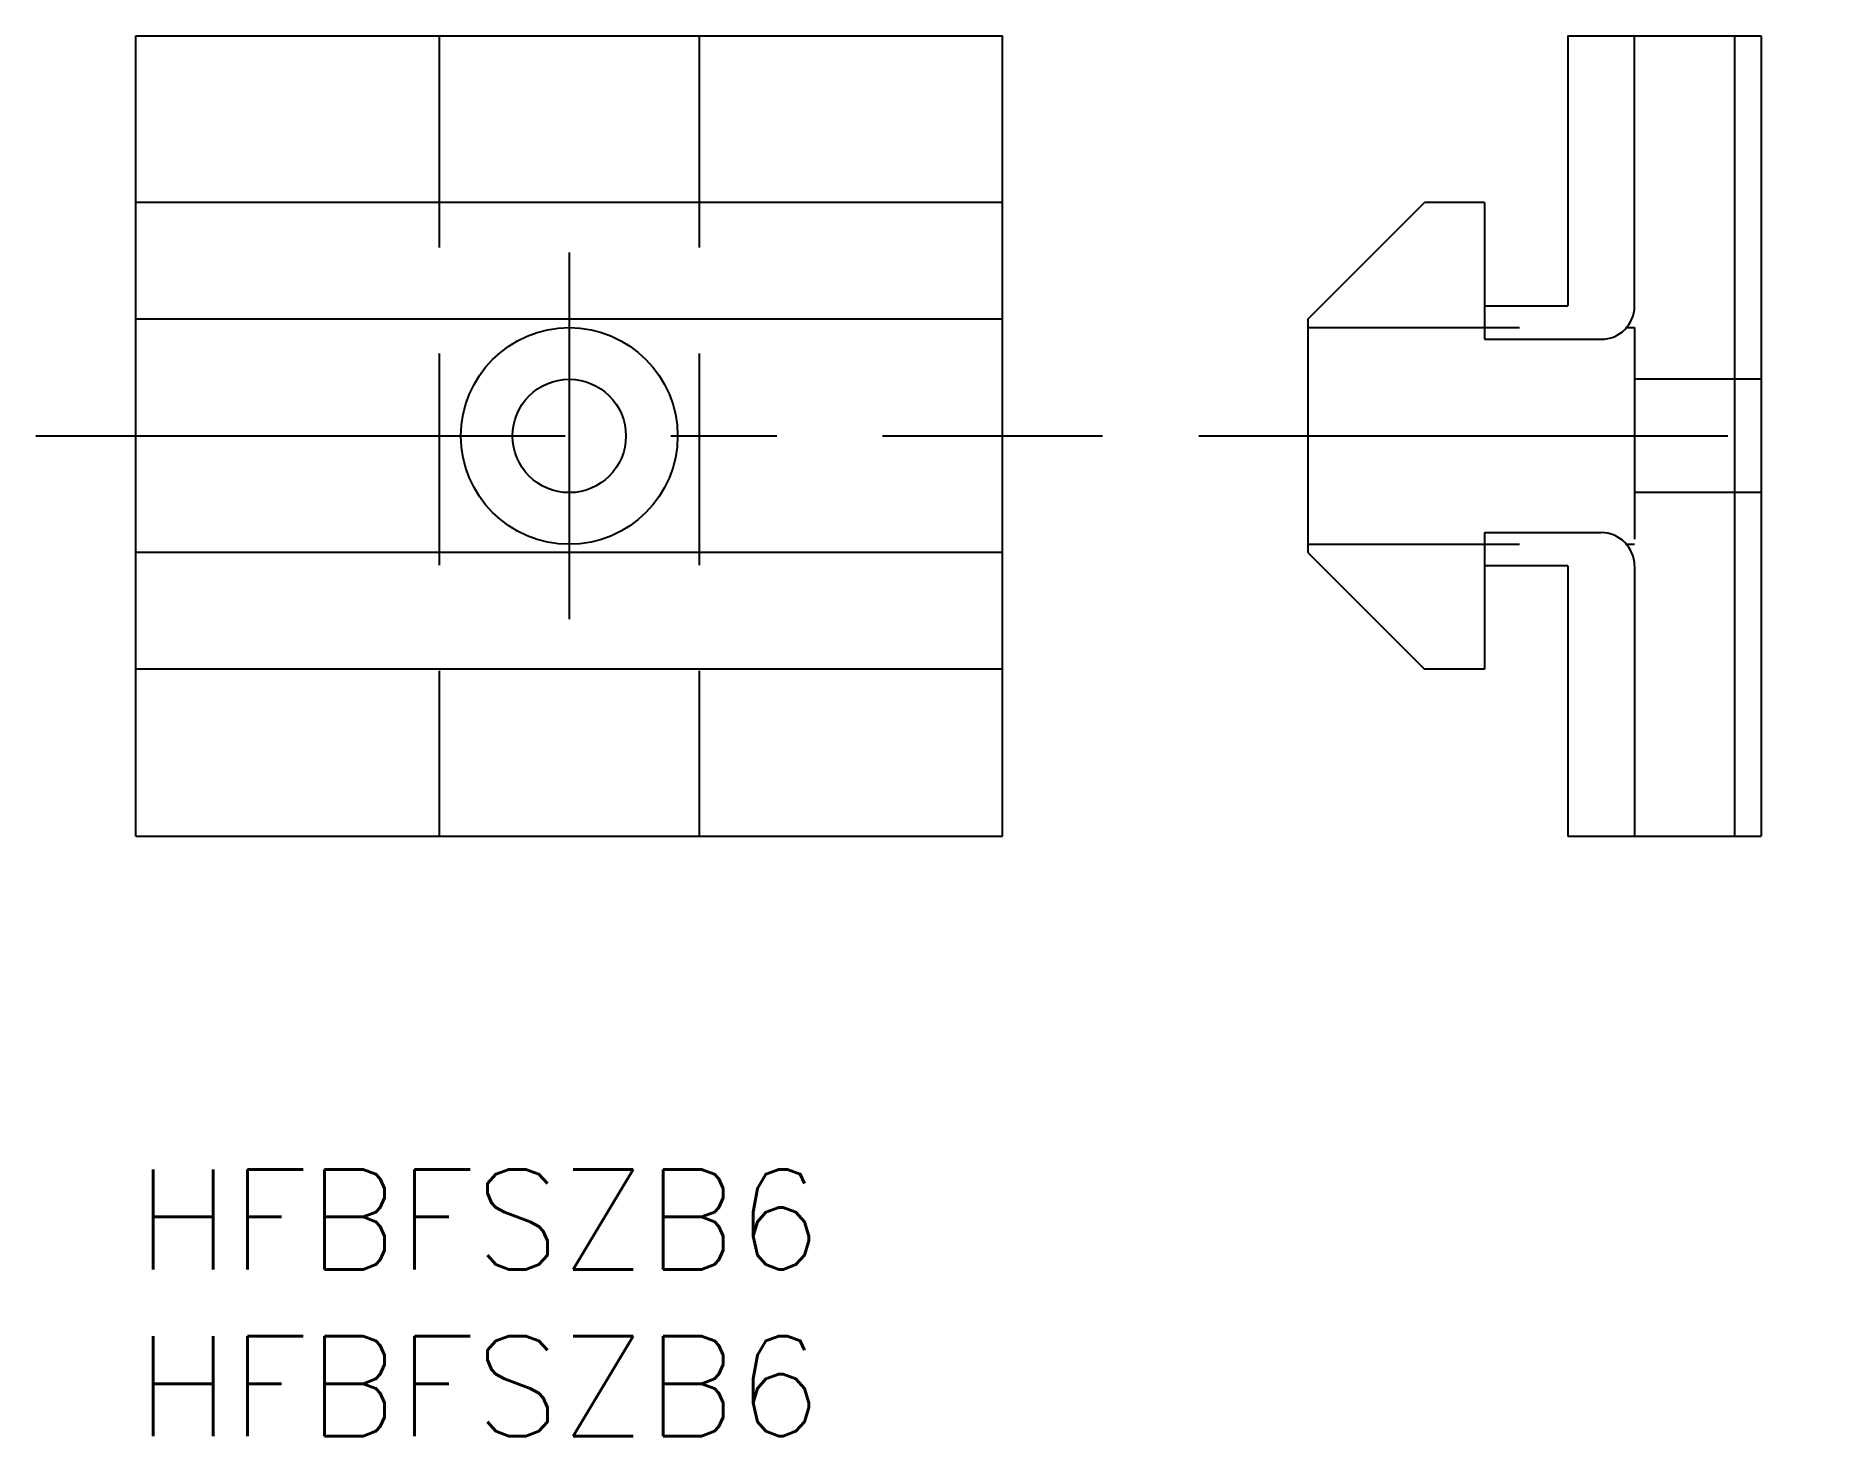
# Model space of a CAD drawing. Extents: x -3 to 50.9, y -8 to 34.
import ezdxf

# ---------------------------------------------------------------- set-up
doc = ezdxf.new("R2010")
doc.units = 0
doc.header["$LTSCALE"] = 0.5
doc.linetypes.add('CENTER', pattern=[50.8, 31.75, -6.35, 6.35, -6.35])
doc.linetypes.add('DASHED', pattern=[19.05, 12.7, -6.35])
for name, color, linetype in [('MSM_CENTER', 1, 'CENTER'), ('MSM_CONTINUOUS', 7, 'CONTINUOUS'), ('MSM_DASHED', 4, 'DASHED'), ('MSM_PART_NUMBER', 7, 'CONTINUOUS')]:
    doc.layers.add(name, color=color, linetype=linetype)
doc.styles.get("Standard").update_dxf_attribs({"font": 'txt.shx', "height": 3, "bigfont": 'bigfont.shx'})

# ---------------------------------------------------------------- blocks, each defined once
blk = doc.blocks.new('*U3')
at = {"layer": 'MSM_PART_NUMBER'}
blk.add_text('HFBFSZB6', height=3, dxfattribs=at).set_placement((0, -3))
blk = doc.blocks.new('*U4')
at = {"layer": 'MSM_PART_NUMBER'}
blk.add_text('HFBFSZB6', height=3, dxfattribs=at).set_placement((0, -8))

msp = doc.modelspace()

# ---------------------------------------------------------------- linework, layer by layer
at = {"layer": 'MSM_CENTER'}
for p, q in [((13, 27.5), (13, 16.5)), ((-3, 22), (29, 22)), ((31.887, 22), (50.915, 22))]:
    msp.add_line(p, q, dxfattribs=at)
at = {"layer": 'MSM_CONTINUOUS'}
for p, q in [((0, 34), (26, 34)), ((0, 10), (0, 34)), ((26, 10), (26, 34)), ((42.96, 34), (42.96, 25.9)), ((42.96, 34), (48.76, 34)), ((44.96, 25.9), (44.96, 34)), ((47.96, 34), (47.96, 10)), ((48.76, 34), (48.76, 10)), ((26, 29), (0, 29)), ((35.16, 25.5), (38.66, 29)), ((40.46, 29), (38.66, 29)), ((40.46, 29), (40.46, 24.9)), ((40.46, 25.9), (42.96, 25.9)), ((26, 25.5), (0, 25.5)), ((35.16, 25.5), (35.16, 18.5)), ((40.46, 24.9), (43.96, 24.9)), ((40.46, 19.1), (40.46, 15)), ((40.46, 19.1), (43.96, 19.1)), ((26, 18.5), (0, 18.5)), ((35.16, 18.5), (38.66, 15)), ((42.96, 18.1), (40.46, 18.1)), ((42.96, 18.1), (42.96, 10)), ((44.96, 18.1), (44.96, 10)), ((26, 15), (0, 15)), ((40.46, 15), (38.66, 15)), ((0, 10), (26, 10)), ((42.96, 10), (48.76, 10))]:
    msp.add_line(p, q, dxfattribs=at)
for radius in [3.25, 1.7]:
    msp.add_circle((13, 22), radius, dxfattribs=at)
for centre, start, end in [((43.96, 25.9), 270, 360), ((43.96, 18.1), 0, 90)]:
    msp.add_arc(centre, 1, start, end, dxfattribs=at)
at = {"layer": 'MSM_DASHED'}
for p, q in [((9.1, 34), (9.1, 10)), ((16.9, 34), (16.9, 10)), ((35.16, 25.25), (44.96, 25.25)), ((44.96, 25.25), (44.96, 18.75)), ((48.76, 23.7), (44.96, 23.7)), ((48.76, 20.3), (44.96, 20.3)), ((35.16, 18.75), (44.96, 18.75))]:
    msp.add_line(p, q, dxfattribs=at)

# ---------------------------------------------------------------- block references
at = {"layer": 'MSM_CONTINUOUS'}
for name in ['*U3', '*U4']:
    msp.add_blockref(name, (0, 0), dxfattribs=at)

doc.saveas('drawing.dxf')
